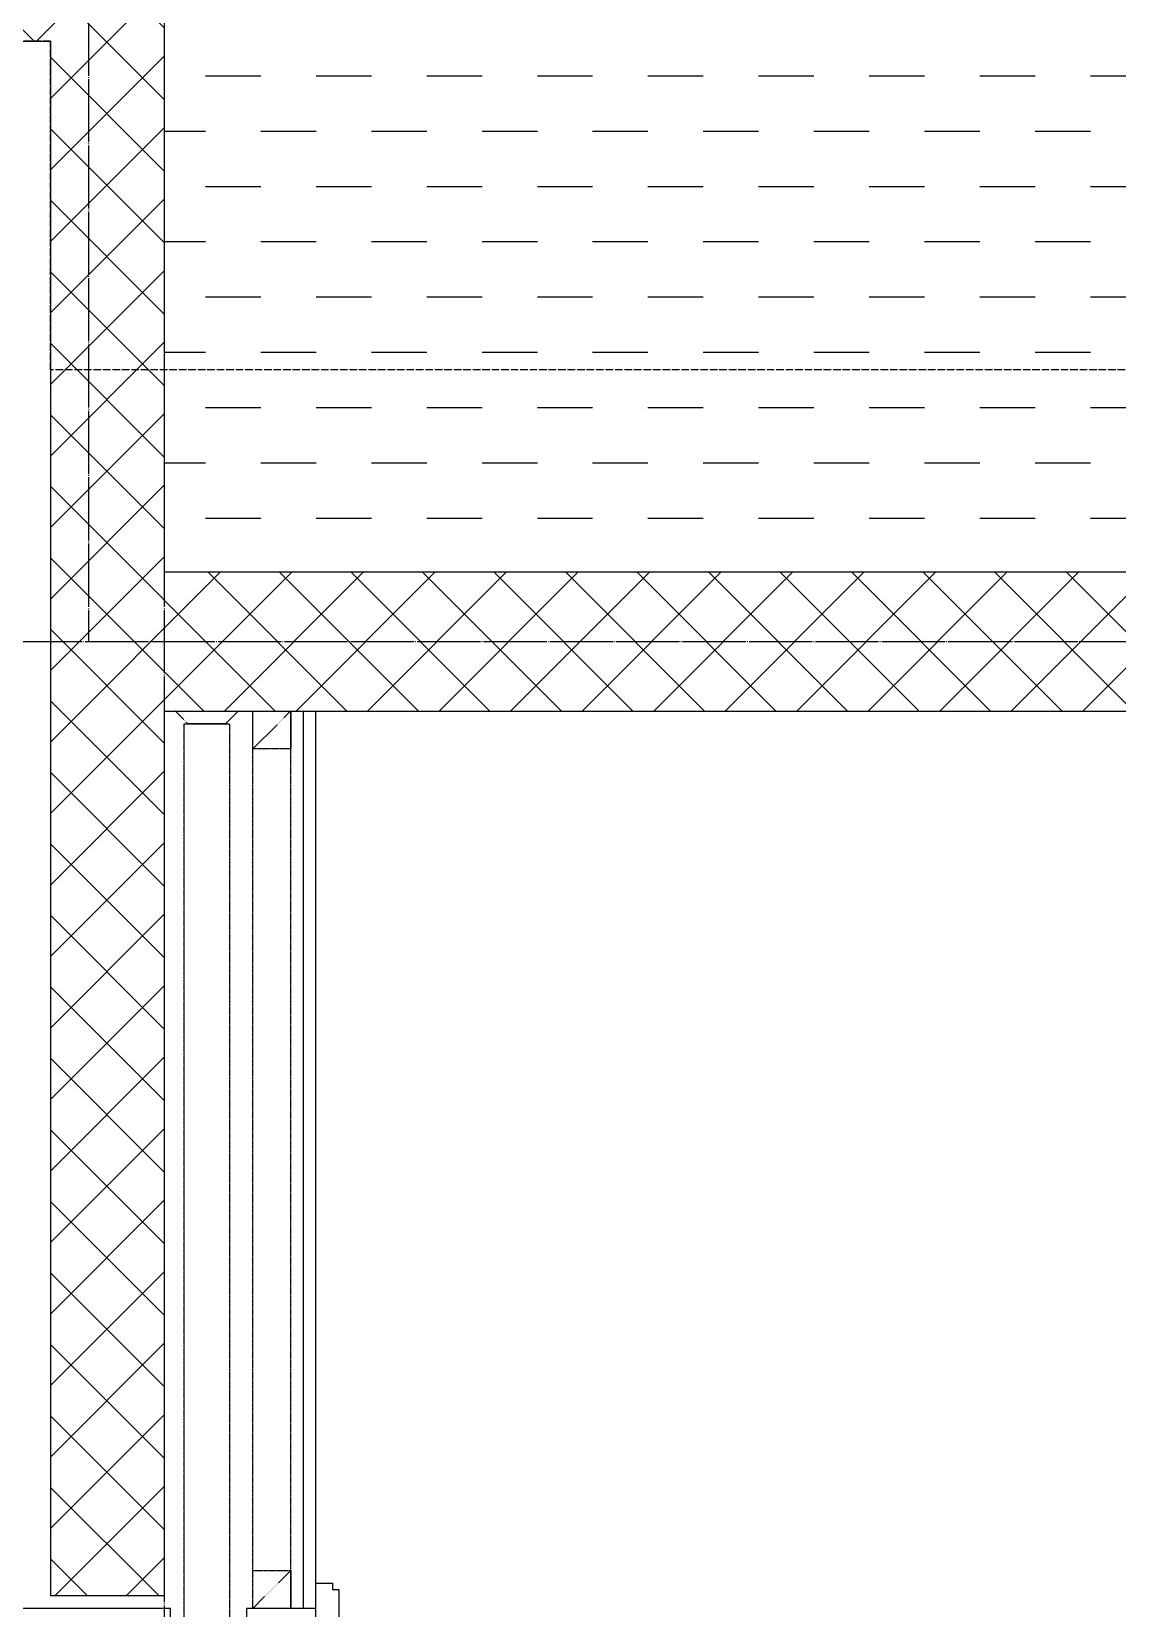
# Model space of a CAD drawing. Header units: millimetres. Extents: x 18456 to 179493, y -203649 to 469211.
# Drawn here: x 139375 to 140233, y 124484 to 125731 of the extents above; entities that cross this region are included whole.
import ezdxf

# ---------------------------------------------------------------- set-up
doc = ezdxf.new("R2010")
doc.units = ezdxf.units.MM
for name, pattern in [('X-평면도(기본형)$0$( Hidden )', [0.375, 0.25, -0.125]), ('X-평면도(기본형)$0$CEN', [52.5, 50, -1, 0.5, -1]), ('X-평면도(기본형)$0$HID2', [7.5, 6, -1.5])]:
    doc.linetypes.add(name, pattern=pattern)
for name, color, linetype, true_color in [('X-평면도(기본형)$0$40HAT', 9, 'Continuous', 0x808080), ('X-평면도(기본형)$0$CEN', 1, 'X-평면도(기본형)$0$CEN', 0xff0000), ('X-평면도(기본형)$0$DOOR', 4, 'Continuous', 0x00ffff), ('X-평면도(기본형)$0$UIS', 7, 'X-평면도(기본형)$0$HID2', 0x000000), ('X-평면도(기본형)$0$W2', 3, 'Continuous', 0x00ff00), ('X-평면도(기본형)$0$설비OPEN', 9, 'Continuous', 0x808080)]:
    doc.layers.add(name, color=color, linetype=linetype, true_color=true_color)

# ---------------------------------------------------------------- blocks, each defined once
blk = doc.blocks.new('X-평면도(기본형)$0$pkdr750190-1')
at = {"layer": 'X-평면도(기본형)$0$DOOR', "linetype": 'X-평면도(기본형)$0$( Hidden )'}
for p, q in [((-50, 750), (-50, 1460)), ((-20, 1460), (-50, 1430)), ((-20, 750), (-20, 1460)), ((-20, 780), (-50, 750))]:
    blk.add_line(p, q, dxfattribs=at)
at = {"layer": 'X-평면도(기본형)$0$DOOR'}
for p, q in [((-10, 750), (-10, 1460)), ((0, 750), (0, 1460))]:
    blk.add_line(p, q, dxfattribs=at)
at = {"layer": 'X-평면도(기본형)$0$DOOR', "color": 8, "linetype": 'X-평면도(기본형)$0$( Hidden )', "true_color": 0x808080}
for points in [[(-111.3, 1460), (-61.3, 1460), (-71.3, 1450), (-101.3, 1450)], [(-104.3, 710), (-104.3, 1450), (-68.3, 1450), (-68.3, 710)]]:
    blk.add_lwpolyline(points, close=True, dxfattribs=at)
at = {"layer": 'X-평면도(기본형)$0$DOOR', "linetype": 'X-평면도(기본형)$0$( Hidden )'}
for points in [[(-20, 1460), (-20, 1430), (-50, 1430), (-50, 1460)], [(-20, 780), (-20, 750), (-50, 750), (-50, 780)]]:
    blk.add_lwpolyline(points, close=True, dxfattribs=at)
at = {"layer": 'X-평면도(기본형)$0$DOOR'}
for points in [[(0, 770), (13, 770), (13, 765), (18, 765), (18, 710), (0, 710)], [(-115, 750), (-250, 750), (-250, 726), (-115, 726)], [(0, 750), (-55, 750), (-55, 726), (0, 726)]]:
    blk.add_lwpolyline(points, close=True, dxfattribs=at)

msp = doc.modelspace()

# ---------------------------------------------------------------- hatches: boundary and pattern name
at = {"layer": 'X-평면도(기본형)$0$40HAT'}
h = msp.add_hatch(dxfattribs=at)
h.set_pattern_fill('H3', color=256, scale=40, style=0, pattern_type=2)
h.set_pattern_definition([(315, (-266331.984, -31820.326), (28.2842712, 28.2842712), []), (45, (-266331.984, -31820.326), (-28.2842712, 28.2842712), [])])
h.paths.add_polyline_path([(139479.6, 124493.9), (139389.6, 124493.9), (139389.6, 125723.9), (136809.6, 125723.9), (136809.6, 125813.9), (139479.6, 125813.9), (139479.6, 125303.9), (140809.6, 125303.9), (140809.6, 125813.9), (140919.6, 125813.9), (140919.6, 125193.9), (139479.6, 125193.9)], flags=0)
at = {"layer": 'X-평면도(기본형)$0$설비OPEN'}
h = msp.add_hatch(dxfattribs=at)
h.set_pattern_fill('DASH', color=256, scale=350, style=0, pattern_type=2)
h.set_pattern_definition([(0, (2049.63, -16491.053), (43.75, 43.75), [43.75, -43.75])])
h.paths.add_polyline_path([(139479.6, 125303.9), (140809.6, 125303.9), (140809.6, 125823.9), (139479.6, 125823.9)], flags=0)

# ---------------------------------------------------------------- linework, layer by layer
at = {"layer": 'X-평면도(기본형)$0$CEN'}
for p, q in [((139419.6, 126113.9), (139419.6, 125248.9)), ((139479.6, 126113.9), (139479.6, 122643.9)), ((139259.6, 125248.9), (141029.6, 125248.9))]:
    msp.add_line(p, q, dxfattribs=at)
at = {"layer": 'X-평면도(기본형)$0$UIS'}
msp.add_lwpolyline([(142249.6, 128693.9), (142249.6, 125463.9), (139389.6, 125463.9), (139389.6, 125723.9), (136809.6, 125723.9)], dxfattribs=at)
at = {"layer": 'X-평면도(기본형)$0$W2'}
for p, q in [((139479.6, 125813.9), (139479.6, 125303.9)), ((136809.6, 125723.9), (139389.6, 125723.9)), ((139389.6, 125723.9), (139389.6, 124493.9)), ((139479.6, 125303.9), (140809.6, 125303.9)), ((139479.6, 125193.9), (140919.6, 125193.9)), ((139479.6, 125193.9), (139479.6, 124493.9)), ((139479.6, 124493.9), (139389.6, 124493.9))]:
    msp.add_line(p, q, dxfattribs=at)
at = {"layer": 'X-평면도(기본형)$0$설비OPEN'}
msp.add_lwpolyline([(139479.6, 125303.9), (140809.6, 125303.9), (140809.6, 125823.9), (139479.6, 125823.9)], close=True, dxfattribs=at)

# ---------------------------------------------------------------- block references
msp.add_blockref('X-평면도(기본형)$0$pkdr750190-1', (139599.6, 123733.9))

doc.saveas('drawing.dxf')
